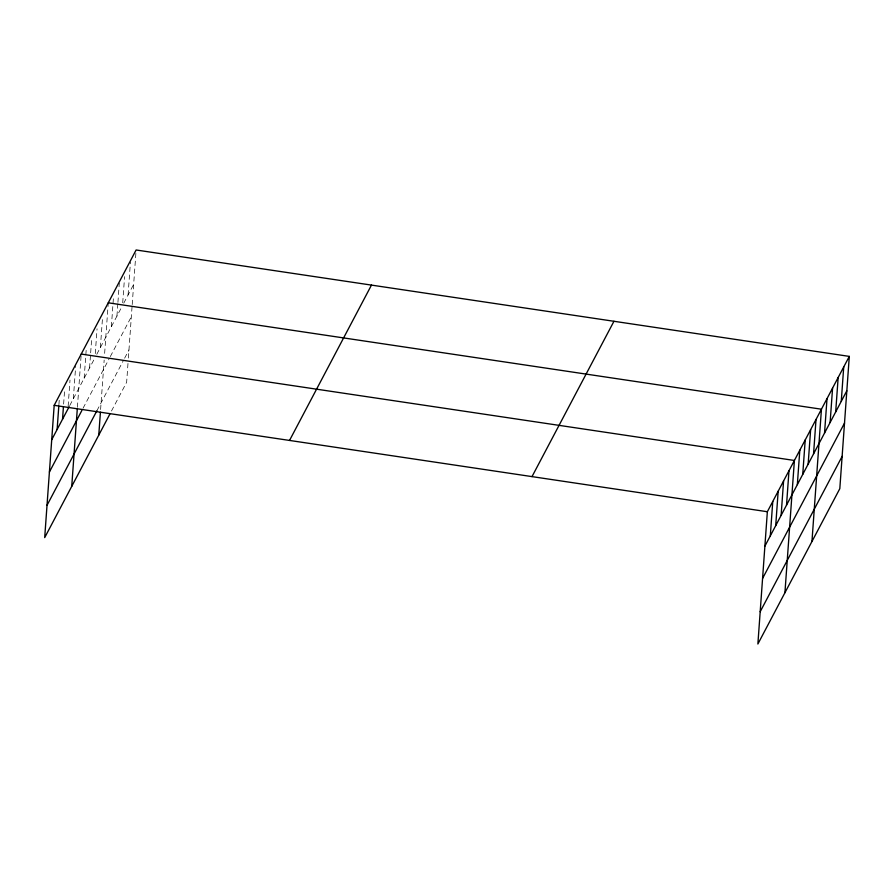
<?xml version="1.0" encoding="UTF-8"?>
<svg xmlns="http://www.w3.org/2000/svg" width="894" height="894" viewBox="0 0 894 894"><rect width="100%" height="100%" fill="white"/><g stroke="black" fill="none" stroke-linecap="round" stroke-linejoin="round"><path stroke-width="0.67" stroke-dasharray="4.47 3.35" d="M58.903 404.714L59.295 399.205M63.619 404.088L64.603 390.332M68.134 406.234L70.011 380.073M73.353 398.735L75.711 365.691M77.409 407.318L81.119 355.443M84.159 378.229L86.237 349.319M89.568 367.97L90.562 354.214M90.663 352.828L91.646 339.072M95.278 353.588L97.055 328.813M100.385 347.464L102.464 318.566M100.609 409.519L104.162 360.092M104.643 353.365L108.163 304.183M111.37 326.656L113.437 297.747M116.935 316.096L117.829 303.703M117.93 302.328L119.304 283.052M122.713 302.775L124.59 276.626M128.088 294.964L130.457 261.931M127.987 363.433L126.646 382.274L110.543 412.782M128.378 358.047L132.111 305.938M132.211 304.586L136.022 251.37M69.743 405.563L94.976 357.723M96.787 354.303L121.897 306.698M123.752 303.178L133.653 284.404M83.053 408.245L109.057 358.952M110.297 356.605L131.34 316.699M96.887 410.759L123.383 360.539M124.624 358.192L128.959 349.979"/><path stroke-width="1.34" d="M849.3 356.393L767.354 511.726L757.877 644.015L839.812 488.672L849.3 356.393L136.123 249.985L54.188 405.328L44.7 537.607L109.928 413.967M57.127 429.489L58.803 406.088M62.535 419.23L63.418 406.848M71.743 486.347L77.309 408.659M98.776 435.087L100.419 412.212M770.304 535.886L772.762 501.478M775.713 525.638L778.171 491.219M781.121 515.38L783.58 480.972M786.53 505.132L788.989 470.713M784.921 592.744L794.397 460.466L81.22 354.069M797.336 484.626L799.806 450.218M802.745 474.379L805.215 439.96M808.154 464.12L810.623 429.712M813.562 453.873L816.032 419.454M811.953 541.485L821.441 409.206L108.263 302.809M824.547 433.054L827.017 398.646M830.113 422.493L832.582 388.074M835.689 411.933L838.159 377.514M841.265 401.372L843.724 366.953M51.718 439.736L69.14 406.703M49.405 472.032L81.846 410.525M47.013 505.311L96.887 410.759M289.533 440.44L371.468 285.097M532.008 476.614L613.954 321.281M764.895 546.145L846.83 390.801M762.582 578.44L844.517 423.097M760.191 611.719L842.137 456.376M54.188 405.328L767.354 511.726"/></g></svg>
